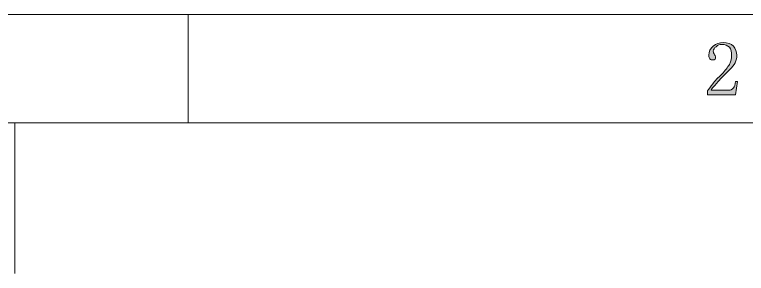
# Model space of a CAD drawing. Header units: millimetres. Extents: x 0 to 297, y 0 to 208.
# Drawn here: x 34.15 to 58.61, y 199.07 to 207.73 of the extents above; entities that cross this region are included whole.
import ezdxf

# ---------------------------------------------------------------- set-up
doc = ezdxf.new("R2010")
doc.units = ezdxf.units.MM

msp = doc.modelspace()

# ---------------------------------------------------------------- hatches: boundary and pattern name
h = msp.add_hatch(color=7)
edge = h.paths.add_edge_path(flags=0)
edge.add_spline(control_points=[(58.119081, 206.354838), (58.119081, 206.488893), (58.100031, 206.565446), (58.042528, 206.642351), (57.985025, 206.699854), (57.908119, 206.737954), (57.793114, 206.737954), (57.716561, 206.737954), (57.659058, 206.718904), (57.601556, 206.661401), (57.544053, 206.622949), (57.5056, 206.565446), (57.5056, 206.507943), (57.5056, 206.469843), (57.525003, 206.43139), (57.544053, 206.392938), (57.563103, 206.373888), (57.582506, 206.354838), (57.582506, 206.316385), (57.582506, 206.277932), (57.582506, 206.258882), (57.563103, 206.239832), (57.544053, 206.220429), (57.525003, 206.220429), (57.48655, 206.220429), (57.448097, 206.220429), (57.409997, 206.220429), (57.390594, 206.258882), (57.371544, 206.277932), (57.352494, 206.316385), (57.352494, 206.373888), (57.352494, 206.507943), (57.409997, 206.603899), (57.5056, 206.680451), (57.601556, 206.757357), (57.716561, 206.795457), (57.831567, 206.795457), (57.985025, 206.795457), (58.100031, 206.757357), (58.176583, 206.680451), (58.253136, 206.584849), (58.291589, 206.488893), (58.291589, 206.373888), (58.291589, 206.297335), (58.272186, 206.201379), (58.234086, 206.124826), (58.195633, 206.047921), (58.138131, 205.971368), (58.061578, 205.894815), (57.870019, 205.703257), (57.716561, 205.549799), (57.620606, 205.434793), (57.5056, 205.319788), (57.448097, 205.243235), (57.429047, 205.204782), (57.429047, 205.204782), (58.023125, 205.204782), (58.023125, 205.204782), (58.080628, 205.204782), (58.138131, 205.223832), (58.176583, 205.281335), (58.214683, 205.319788), (58.234086, 205.39634), (58.253136, 205.492296), (58.253136, 205.492296), (58.310639, 205.492296), (58.310639, 205.492296), (58.310639, 205.492296), (58.253136, 205.051324), (58.253136, 205.051324), (58.253136, 205.051324), (57.314042, 205.051324), (57.314042, 205.051324), (57.314042, 205.051324), (57.314042, 205.185732), (57.314042, 205.185732), (57.352494, 205.243235), (57.409997, 205.319788), (57.48655, 205.415743), (57.563103, 205.511346), (57.659058, 205.626351), (57.793114, 205.741357), (57.908119, 205.856363), (57.985025, 205.971368), (58.042528, 206.067324), (58.100031, 206.182329), (58.119081, 206.277932), (58.119081, 206.354838), (58.119081, 206.354838), (58.119081, 206.354838), (58.119081, 206.354838), (58.119081, 206.354838), (58.119081, 206.354838), (58.119081, 206.354838)], knot_values=[0, 0, 0, 0, 1, 1, 1, 2, 2, 2, 3, 3, 3, 4, 4, 4, 5, 5, 5, 6, 6, 6, 7, 7, 7, 8, 8, 8, 9, 9, 9, 10, 10, 10, 11, 11, 11, 12, 12, 12, 13, 13, 13, 14, 14, 14, 15, 15, 15, 16, 16, 16, 17, 17, 17, 18, 18, 18, 19, 19, 19, 20, 20, 20, 21, 21, 21, 22, 22, 22, 23, 23, 23, 24, 24, 24, 25, 25, 25, 26, 26, 26, 27, 27, 27, 28, 28, 28, 29, 29, 29, 30, 30, 30, 31, 31, 31, 31], degree=3, periodic=1)

# ---------------------------------------------------------------- linework, layer by layer
at = {"color": 7, "lineweight": 15}
for points in [[(0.162631, 207.734551), (296.7863, 207.734551)], [(39.950319, 207.734551), (39.950319, 204.131632)], [(3.784953, 204.112229), (293.163978, 204.112229)], [(34.162294, 204.112229), (34.162294, 199.07174)], [(34.162294, 204.112229), (34.162294, 199.07174)]]:
    msp.add_lwpolyline(points, dxfattribs=at)
at = {"color": 7, "lineweight": 0}
msp.add_open_spline([(58.119081, 206.354838), (58.119081, 206.488893), (58.100031, 206.565446), (58.042528, 206.642351), (57.985025, 206.699854), (57.908119, 206.737954), (57.793114, 206.737954), (57.716561, 206.737954), (57.659058, 206.718904), (57.601556, 206.661401), (57.544053, 206.622949), (57.5056, 206.565446), (57.5056, 206.507943), (57.5056, 206.469843), (57.525003, 206.43139), (57.544053, 206.392938), (57.563103, 206.373888), (57.582506, 206.354838), (57.582506, 206.316385), (57.582506, 206.277932), (57.582506, 206.258882), (57.563103, 206.239832), (57.544053, 206.220429), (57.525003, 206.220429), (57.48655, 206.220429), (57.448097, 206.220429), (57.409997, 206.220429), (57.390594, 206.258882), (57.371544, 206.277932), (57.352494, 206.316385), (57.352494, 206.373888), (57.352494, 206.507943), (57.409997, 206.603899), (57.5056, 206.680451), (57.601556, 206.757357), (57.716561, 206.795457), (57.831567, 206.795457), (57.985025, 206.795457), (58.100031, 206.757357), (58.176583, 206.680451), (58.253136, 206.584849), (58.291589, 206.488893), (58.291589, 206.373888), (58.291589, 206.297335), (58.272186, 206.201379), (58.234086, 206.124826), (58.195633, 206.047921), (58.138131, 205.971368), (58.061578, 205.894815), (57.870019, 205.703257), (57.716561, 205.549799), (57.620606, 205.434793), (57.5056, 205.319788), (57.448097, 205.243235), (57.429047, 205.204782), (57.429047, 205.204782), (58.023125, 205.204782), (58.023125, 205.204782), (58.080628, 205.204782), (58.138131, 205.223832), (58.176583, 205.281335), (58.214683, 205.319788), (58.234086, 205.39634), (58.253136, 205.492296), (58.253136, 205.492296), (58.310639, 205.492296), (58.310639, 205.492296), (58.310639, 205.492296), (58.253136, 205.051324), (58.253136, 205.051324), (58.253136, 205.051324), (57.314042, 205.051324), (57.314042, 205.051324), (57.314042, 205.051324), (57.314042, 205.185732), (57.314042, 205.185732), (57.352494, 205.243235), (57.409997, 205.319788), (57.48655, 205.415743), (57.563103, 205.511346), (57.659058, 205.626351), (57.793114, 205.741357), (57.908119, 205.856363), (57.985025, 205.971368), (58.042528, 206.067324), (58.100031, 206.182329), (58.119081, 206.277932), (58.119081, 206.354838), (58.119081, 206.354838), (58.119081, 206.354838), (58.119081, 206.354838), (58.119081, 206.354838), (58.119081, 206.354838), (58.119081, 206.354838)], degree=3, knots=[0, 0, 0, 0, 1, 1, 1, 2, 2, 2, 3, 3, 3, 4, 4, 4, 5, 5, 5, 6, 6, 6, 7, 7, 7, 8, 8, 8, 9, 9, 9, 10, 10, 10, 11, 11, 11, 12, 12, 12, 13, 13, 13, 14, 14, 14, 15, 15, 15, 16, 16, 16, 17, 17, 17, 18, 18, 18, 19, 19, 19, 20, 20, 20, 21, 21, 21, 22, 22, 22, 23, 23, 23, 24, 24, 24, 25, 25, 25, 26, 26, 26, 27, 27, 27, 28, 28, 28, 29, 29, 29, 30, 30, 30, 31, 31, 31, 31], dxfattribs=at)

doc.saveas('drawing.dxf')
